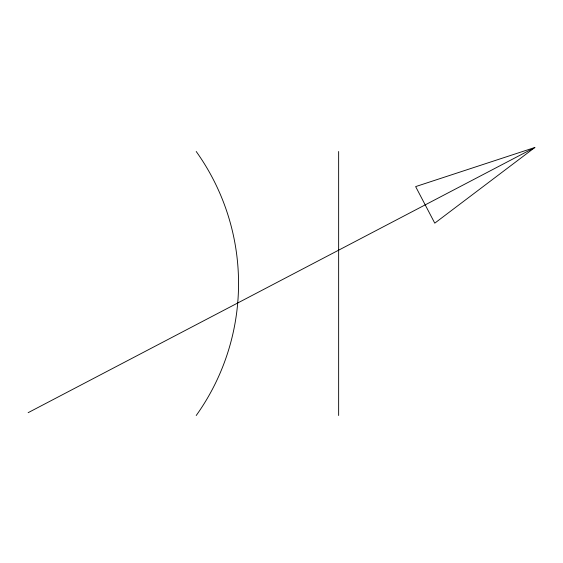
<?xml version="1.0" encoding="UTF-8"?>
<svg xmlns="http://www.w3.org/2000/svg" width="563" height="563" viewBox="0 0 563 563"><rect width="100%" height="100%" fill="white"/><g stroke="black" fill="none" stroke-linecap="round" stroke-linejoin="round"><path stroke-width="0.84" d="M534.85 147.492L434.77 223.152L415.642 186.606L534.85 147.492L28.15 412.672M338.644 151.496L338.644 415.508M196.206 151.496A226.938 226.938 0 0 1 196.206 415.508"/></g></svg>
